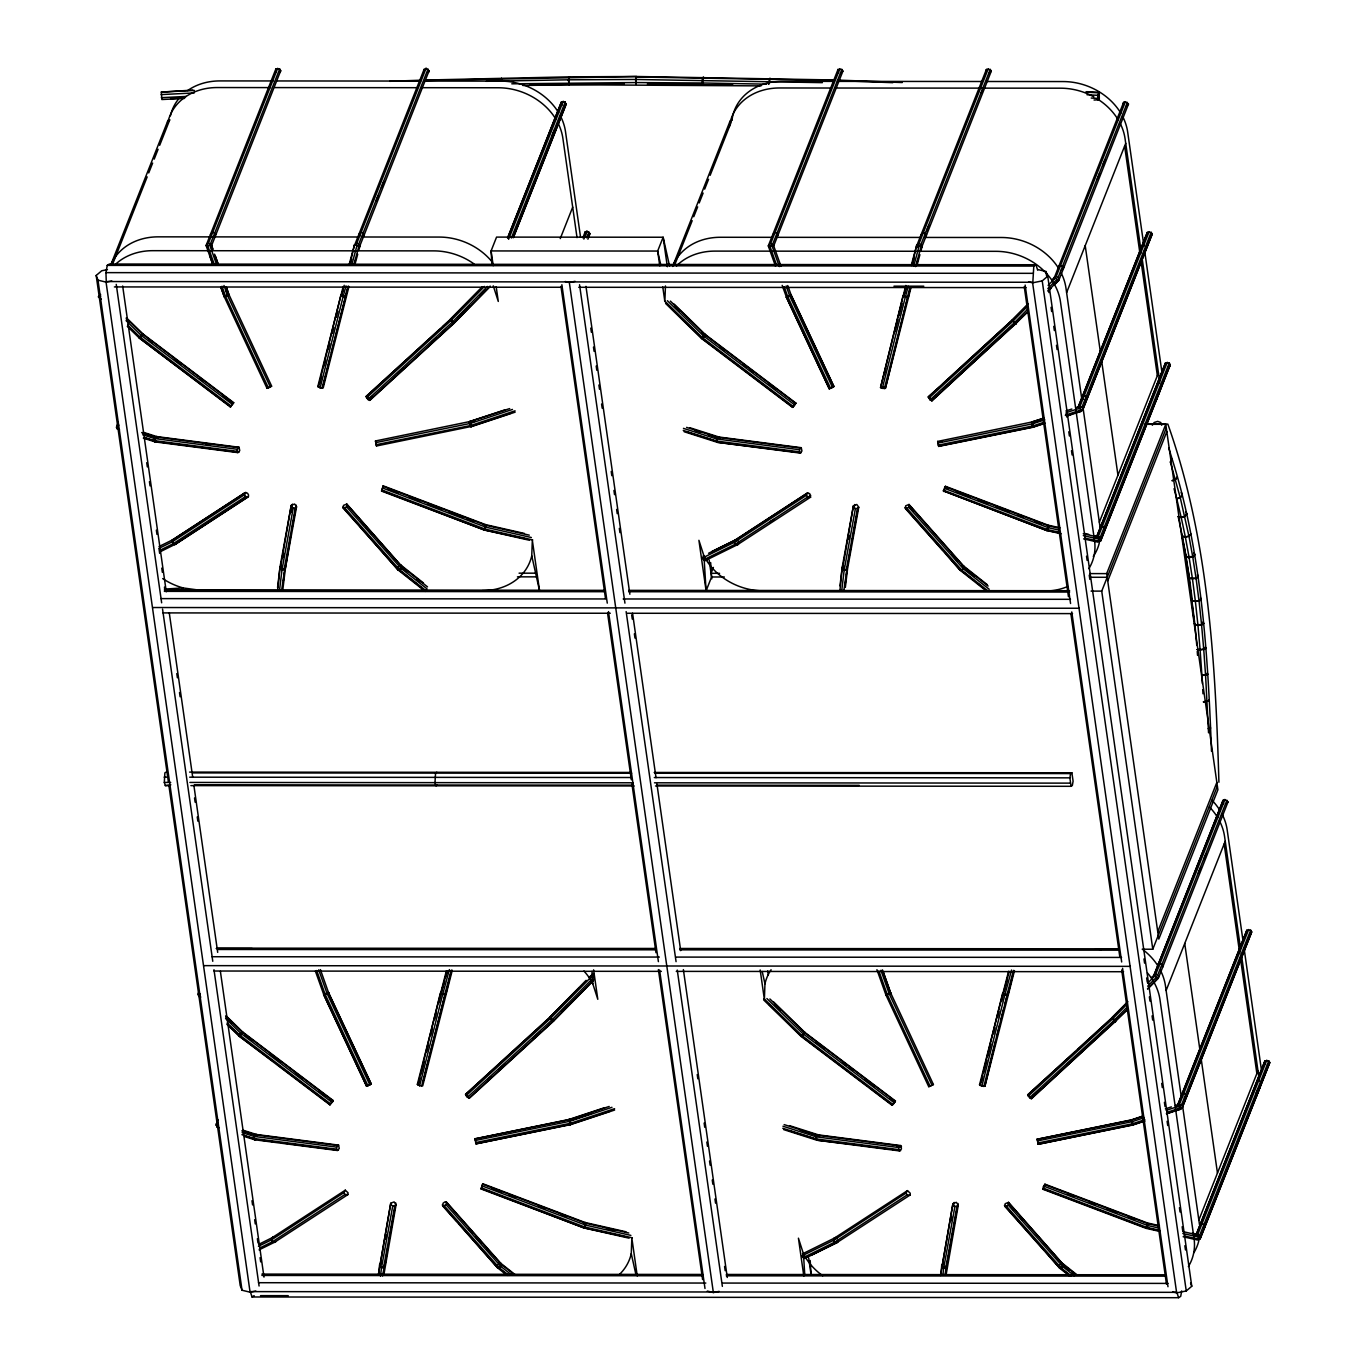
<?xml version="1.0" encoding="UTF-8"?>
<svg xmlns="http://www.w3.org/2000/svg" width="1366" height="1366" viewBox="0 0 1366 1366"><rect width="100%" height="100%" fill="white"/><g stroke="black" fill="none" stroke-linecap="round" stroke-linejoin="round"><path stroke-width="1.5" d="M1098.281 100.247L1097.581 95.313L1099.288 92.359L1099.288 99.786L1094.046 100.025M154.614 440.655L154.665 438.554L156.578 436.557L239.067 447.263L239.75 450.626L237.855 452.624L155.365 441.935L154.614 440.655L237.103 451.343L237.855 452.624M237.103 451.343L237.974 447.553L239.067 447.263M254.127 1138.527L254.998 1134.736L256.091 1134.429L338.58 1145.118L339.263 1148.499L337.368 1150.496L254.879 1139.79L254.127 1138.527L336.617 1149.216L337.368 1150.496M336.617 1149.216L336.668 1147.116L338.58 1145.118M716.808 441.081L716.86 438.981L718.772 437L801.261 447.689L801.944 451.053L800.032 453.051L717.543 442.362L716.808 441.081L799.298 451.787L800.032 453.051M799.298 451.787L800.152 447.98L801.261 447.689M816.322 1138.954L816.373 1136.853L818.285 1134.856L900.775 1145.562L901.458 1148.926L899.545 1150.923L817.056 1140.234L816.322 1138.954L898.811 1149.643L899.545 1150.923M898.811 1149.643L898.862 1147.542L900.775 1145.562M539.536 590.693L531.75 555.791L532.33 540.185L539.536 590.693L165.235 590.402M665.447 285.955L664.866 301.562L662.766 286.826M635.839 1274.188L631.263 1253.647L631.843 1238.04L637.239 1275.929M762.211 971.516L764.96 983.827L764.379 999.434L760.179 969.98M184.598 98.403L161.837 99.53L161.308 92.085L192.811 90.088M159.873 551.932L176.197 543.805L173.209 543.719L172.253 540.099L244.48 493.024L247.451 493.109L248.544 494.936L248.407 496.729L176.197 543.805L174.66 544.641L171.877 542.012L173.789 539.263L159.002 546.537M248.407 496.729L245.436 496.626L244.48 493.024M271.629 1239.747L271.766 1237.955L345.291 1190.179L348.057 1192.808L347.92 1194.601L274.412 1242.377L272.722 1241.574L271.629 1239.747L343.856 1192.672L345.291 1190.179M734.31 542.319L734.447 540.526L806.674 493.45L809.645 493.553L810.601 497.156L737.094 544.949L735.403 544.146L734.31 542.319L806.521 495.243L806.674 493.45M737.76 540.424L734.447 540.526L734.071 542.456L736.855 545.085L738.528 542.456M833.823 1240.174L833.96 1238.399L907.468 1190.623L910.251 1193.235L910.115 1195.028L836.607 1242.804L834.916 1242.018L833.823 1240.174L906.034 1193.099L907.468 1190.623M837.273 1238.296L835.497 1237.562L833.584 1240.311L802.149 1255.781L804.933 1258.41L836.368 1242.94L838.041 1240.328M144.796 437.905L156.458 441.628L154.99 441.85L154.29 438.469L156.953 436.642L157.858 437.957L142.303 432.988M244.309 1135.778L255.971 1139.5L254.503 1139.722L253.803 1136.341L254.998 1134.736L257.371 1135.812L241.816 1130.86M801.142 452.761L717.167 442.277L716.484 438.913L719.148 437.069L720.036 438.384M856.226 1144.862L816.68 1140.149L815.997 1136.768L818.661 1134.941L819.549 1136.256M277.554 587.534L280.03 566.839L291.231 505.352L294.595 504.037L296.576 506.82L285.392 568.307L282.916 589.002M277.81 589.446L280.03 566.839L281.345 565.37M279.484 590.675L281.959 569.981L280.286 568.751M281.601 590.488L285.135 566.395M283.394 580.891L284.384 572.61M378.297 1275.059L390.744 1203.224L394.108 1201.909L396.089 1204.692L383.914 1274.461M378.809 1274.905L379.543 1264.711L380.858 1263.226M380.482 1276.117L381.473 1267.853L379.799 1266.623M382.6 1275.946L384.649 1264.267M383.402 1274.615L384.153 1268.416M839.988 585.894L842.207 567.266L853.409 505.779L856.789 504.481L858.77 507.247L847.569 568.751L845.349 587.363M840.005 589.873L842.207 567.266L843.522 565.797L843.027 569.929M841.678 591.102L844.137 570.407L842.463 569.178M843.795 590.915L847.313 566.839L846.322 575.103M845.349 583.384L845.844 579.252M940.491 1275.485L952.922 1203.651L956.302 1202.336L958.283 1205.119L946.092 1274.888M940.986 1275.332L941.72 1265.138L943.035 1263.652M942.916 1274.478L943.65 1268.28L941.977 1267.05M945.033 1274.307L946.826 1264.694L945.596 1275.041M761.033 85.887L569.144 84.743L568.495 79.809L569.485 76.838L636.624 76.496L834.182 79.979M522.871 85.495L569.195 84.743L568.444 79.809L569.554 76.838L425.868 80.031M833.311 80.44L635.924 76.974L636.215 84.402L635.514 79.467L636.624 76.496L425.321 80.492M1035.923 264.748L1033.806 266.08L1032.833 282.267L106.258 281.55L105.95 272.637L107.231 265.38L109.365 264.031L1035.923 264.748L1037.648 270.109M169.589 785.604L165.32 785.604L164.313 782.428L164.876 772.866L166.14 772.08M1071.081 786.304L1069.868 777.852L1070.637 773.566L1071.883 772.78L1073.095 781.215L1072.327 785.501L1071.081 786.304L655.509 785.979M1181.675 1290.921L1180.719 1296.351L1178.585 1297.7L252.027 1296.983L250.302 1291.621L1176.877 1292.338L1178.585 1297.7M381.558 491.094L383.248 485.869L381.558 491.094L484.145 529.957L485.92 527.174L485.835 524.715L383.248 485.869M481.071 1188.966L482.761 1183.724L481.071 1188.966L583.658 1227.812L585.433 1225.029L585.331 1222.587L482.761 1183.724M943.343 490.872L945.426 486.296L1048.012 525.142L1048.473 527.72L1046.715 530.503L943.343 490.872L1046.339 530.384L1048.098 527.6L1047.637 525.039L1059.931 527.822M943.752 491.521L945.426 486.296M1159.444 1225.695L1147.15 1222.894L1147.611 1225.473L1145.852 1228.256L1043.265 1189.393L1043.18 1186.952L1044.939 1184.168L1147.525 1223.014L1147.986 1225.575L1146.228 1228.358L1145.442 1227.607L1159.785 1230.868M1043.265 1189.393L1044.939 1184.168M291.06 533.85L285.392 568.307L282.011 569.622L280.32 568.495L291.231 505.352M282.796 557.413L283.53 553.315M291.009 512.318L292.495 504.122M282.011 569.622L293.212 508.135L291.521 507.008M284.111 569.537L295.312 508.05L296.576 506.82M291.812 529.752L296.285 505.164M387.961 1246.082L384.905 1266.18L381.524 1267.494L379.833 1266.367L390.744 1203.224M385.297 1238.877L386.032 1234.779M381.524 1267.494L392.725 1205.99L391.035 1204.88M383.624 1267.409L394.825 1205.922L396.089 1204.692M388.712 1241.967L395.799 1203.036M847.279 567.078L846.305 569.981L842.515 568.939L853.409 505.779M848.337 539.399L849.089 535.301M853.938 508.647L854.689 504.549M844.205 570.049L855.406 508.562L853.716 507.435M846.305 569.981L857.506 508.476L858.77 507.247M847.654 565.029L848.406 560.931M849.14 556.833L851.018 546.588M851.752 542.49L852.504 538.392M853.255 534.294L858.104 507.64M946.792 1264.95L945.818 1267.836L942.028 1266.794L952.922 1203.651M950.838 1220.862L951.59 1216.764M953.451 1206.52L954.202 1202.422M943.718 1267.921L954.919 1206.434L953.229 1205.307M945.818 1267.836L957.02 1206.349L958.283 1205.119M947.167 1262.901L953.519 1228.051M954.253 1223.953L957.993 1203.463M259.062 1249.873L275.71 1241.677L272.397 1241.779L271.766 1237.955L273.302 1237.118L258.823 1244.324M738.767 542.319L738.391 544.249L705.419 560.538L703.644 559.804L703.012 555.996M836.607 1242.804L838.28 1240.191M348.962 286.501L323.196 387.944L320.122 387.91L317.834 386.476L343.054 287.048M318.346 387.176L340.868 295.124L341.927 294.834M319.422 384.153L321.471 376.043M324.015 365.883L325.552 359.804M328.113 349.645L329.65 343.549M332.211 333.406L333.748 327.311M336.292 317.168L337.829 311.072M320.122 387.91L343.156 296.559L341.363 295.824M322.137 388.217L345.718 295.876L331.392 352.718M323.213 385.195L326.269 373.02M327.294 368.957L330.367 356.782M452.3 970.253L422.709 1085.816L419.635 1085.782L417.347 1084.331L446.392 970.799M417.859 1085.048L440.381 992.98L441.44 992.706L438.879 1002.849M419.96 1077.962L418.423 1084.058L417.347 1084.331M420.984 1073.898L424.041 1061.723M426.602 1051.581L428.139 1045.485M430.7 1035.343L432.237 1029.247M434.798 1019.087L436.317 1013.009M419.635 1085.782L442.669 994.431L440.876 993.697M421.65 1086.09L445.231 993.748L422.726 1083.067M911.156 286.945L885.39 388.371L882.316 388.337L880.541 387.62L905.795 285.46M884.161 374.438L885.697 368.342M894.901 331.801L897.974 319.627M898.999 315.563L902.072 303.389M882.316 388.337L905.334 296.985L903.558 296.268M884.331 388.661L907.912 296.302M885.39 388.371L907.4 298.334M1014.494 970.697L984.903 1086.243L981.83 1086.209L979.542 1084.775L1008.586 971.243M980.054 1085.475L1002.559 993.423L1003.634 993.133M981.112 1082.453L982.649 1076.374M983.674 1072.31L986.747 1060.118M987.772 1056.072L990.845 1043.88M993.406 1033.738L994.926 1027.642M997.487 1017.499L999.024 1011.403M1001.585 1001.261L1003.122 995.165M981.83 1086.209L1004.847 994.858L1003.071 994.124M983.844 1086.516L1007.425 994.175M995.66 1040.875L984.903 1086.243M996.685 1036.811L999.741 1024.62M1000.766 1020.573L1003.839 1008.381M1004.864 1004.317L1006.913 996.207M349.064 264.867L354.528 244.702L355.467 244.873M345.598 296.32L341.483 295.38L344.215 285.306M349.679 265.141L354.528 244.702M343.447 289.233L341.483 295.38M350.003 265.038L351.643 258.994M343.31 295.927L346.042 285.836M352.069 263.655L356.987 245.521L355.16 244.975M345.274 296.422L348.006 286.348M354.016 264.167L358.951 246.017L359.89 246.187L358.797 250.217M346.144 294.305L348.33 286.245M354.34 264.065L355.433 260.035M354.972 264.321L357.704 254.247M450.575 974.026L445.743 994.465L440.996 993.253L447.006 971.072M444.599 981.044L440.996 993.253M445.692 977.014L447.331 970.97M442.823 993.799L449.397 969.587M444.787 994.294L451.343 970.099M911.259 265.311L916.723 245.146L917.662 245.299M909.978 288.687L908.407 297.02L903.677 295.807L906.409 285.733M911.873 265.567L916.723 245.146M904.548 293.69L906.187 287.645M912.744 263.45L914.383 257.406M905.504 296.354L908.236 286.279M913.7 266.114L919.164 245.948L917.337 245.402M907.468 296.849L910.2 286.775M915.664 266.609L921.128 246.443L922.084 246.614L920.991 250.644M917.081 262.477L918.174 258.447M917.167 264.765L919.899 254.674M1013.862 970.423L1007.92 994.892L1003.19 993.68L1009.201 971.499M1004.061 991.562L1007.34 979.473M1005.017 994.226L1011.574 970.031M1006.981 994.721L1013.538 970.526M397.848 566.685L397.882 569.759L399.504 569.673L401.997 566.719L346.827 504.037L343.515 505.386L343.31 508.22L397.882 569.759M359.514 526.012L398.138 569.998L401.45 568.649L401.16 565.336L399.453 565.336L407.427 571.637M459.027 1223.885L497.651 1267.87L500.963 1266.521L500.929 1263.448L446.34 1201.909L444.735 1201.995L443.028 1203.258L442.823 1206.076L497.395 1267.631L500.724 1266.282L501.51 1264.592L498.966 1263.191L502.159 1265.719M945.494 553.264L960.332 570.425L963.645 569.076L963.611 566.019L909.022 504.464L905.709 505.813L905.487 508.647L960.076 570.185L961.698 570.1L964.191 567.146L961.647 565.763M1059.589 1268.058L1005 1206.52L1005.222 1203.685L1008.535 1202.336L1063.704 1265.018L1062.902 1266.709L1059.589 1268.058L1059.555 1264.984M1046.407 1252.724L1059.845 1268.297L1063.158 1266.948L1062.868 1263.635L1077.228 1274.99M167.437 122.069L169.811 119.679L159.668 145.325M117.391 429.146L116.895 425.765L118.722 425.065L117.169 428.753L119.542 429.829M206.129 245.419L208.486 243.046L211.542 245.436L210.979 247.109L280.713 70.691L279.689 69L275.864 69L206.129 245.419L207.154 247.109M275.864 69L276.342 72.381M280.167 72.381L280.713 70.691M423.682 70.708L426.055 68.317L429.095 70.708L428.548 72.398M198.326 992.997L197.78 994.67L200.819 997.06M216.904 1127.001L216.409 1123.637L218.236 1122.937L216.682 1126.608L219.055 1127.701M507.776 237.718L561.426 101.938L565.251 101.938L565.746 105.319L513.428 237.445M587.67 235.976L590.027 233.603L586.987 231.213L585.16 231.896L585.655 235.276M729.632 122.496L732.005 120.123M768.307 245.863L770.68 243.472L773.719 245.863L842.907 71.117L841.883 69.427L838.041 69.427L768.307 245.863L769.348 247.536M772.695 234.798L775.051 232.408L777.066 233.108L778.108 234.798L775.734 237.189M838.041 69.427L838.536 72.808M842.907 71.117L840.551 73.508M591.205 976.229L593.578 973.838M916.688 245.88L919.062 243.489L922.101 245.88L921.555 247.57L991.289 71.134L990.265 69.444L986.423 69.444L916.688 245.88L917.73 247.553M921.077 234.815L923.433 232.425L926.49 234.815L925.926 236.506M985.876 71.134L986.423 69.444M991.289 71.134L988.916 73.525M1058.257 267.736L1058.821 266.046L1062.646 266.046L1063.67 267.736L1061.314 270.126M1056.925 281.191L1059.299 278.801L1056.242 276.41L1054.432 277.11L1053.886 278.801L1123.62 102.365L1125.43 101.665L1128.487 104.055L1126.113 106.446M1123.074 104.055L1123.62 102.365M1078.662 410.449L1082.487 410.449L1152.221 234.03L1151.179 232.34L1147.355 232.34L1078.167 407.068L1082.009 407.068L1083.033 408.758M1147.355 232.34L1078.355 406.914M1152.221 234.03L1082.487 410.449M1100.091 528.335L1100.637 526.661L1104.462 526.661L1104.957 530.042M1096.744 541.09L1100.569 541.09L1170.303 364.671L1169.279 362.98L1165.437 362.98L1096.266 537.709L1100.091 537.726L1101.116 539.399M1165.437 362.98L1097.171 535.711M1100.569 541.09L1170.303 364.671M1223.133 800.237L1153.399 976.656L1223.133 800.237L1224.943 799.537L1228 801.927L1225.626 804.318M1157.77 965.608L1158.334 963.918L1162.159 963.918L1162.637 967.299M1156.439 979.046L1158.812 976.673L1155.756 974.282L1153.946 974.982M1178.175 1108.321L1182 1108.321L1251.734 931.902L1250.693 930.212L1246.868 930.195L1177.68 1104.94L1181.522 1104.94L1182.546 1106.631M1246.868 930.195L1177.133 1106.631M1251.734 931.902L1182 1108.321M1199.604 1226.207L1201.96 1223.834L1203.975 1224.534L1204.47 1227.897M1198.272 1239.662L1200.082 1238.962L1269.817 1062.543L1268.792 1060.853L1264.95 1060.853L1195.779 1235.581L1197.589 1234.881L1200.629 1237.272M1196.684 1233.583L1264.95 1060.853M1200.082 1238.962L1269.817 1062.543M230.769 406.778L139.247 337.965L139.656 336.77L142.969 333.97L233.723 402.68L230.325 406.948L139.554 338.239L142.508 334.124L142.867 335.421M273.149 1061.382L238.76 1035.838L239.17 1034.625L242.482 1031.825L333.236 1100.552L332.689 1101.628L329.838 1104.821L239.067 1036.094L242.021 1031.996L242.38 1033.294M703.712 337.453L701.424 338.392L705.146 334.397L795.917 403.107L794.158 405.89L792.502 407.375L701.748 338.666L705.471 334.67L705.061 335.865L702.073 332.945M803.225 1035.308L800.937 1036.265L804.659 1032.252L895.43 1100.979L893.671 1103.762L892.015 1105.248L801.261 1036.538L804.215 1032.423L804.574 1033.72M383.129 491.197L484.52 530.059L486.228 525.364L484.401 525.449M482.642 1189.069L584.033 1227.932L585.741 1223.236L583.914 1223.304M1083.614 538.87L1097.957 542.131L1099.664 537.436L1094.781 535.745M1183.127 1236.742L1197.47 1240.004L1198.528 1239.167L1198.392 1234.54L1192.245 1233.139M111.005 264.338L168.001 120.379M112.815 263.638L147.169 176.88M148.723 172.936L152.633 163.066M154.204 159.122L158.097 149.27M116.349 427.456L118.364 422.077M208.486 243.046L277.674 68.3M210.501 243.746L279.689 69M424.245 69.017L354.511 245.436L356.868 243.063L359.924 245.453L359.36 247.126L429.095 70.708M356.868 243.063L426.055 68.317M358.882 243.763L428.07 69.017M375.991 201.28L378.331 195.355M381.456 187.466L383.795 181.558M507.554 238.008L561.426 101.938M508.596 239.289L563.236 101.238M511.379 238.008L565.251 101.938M552.205 135.593L554.562 129.685M513.206 237.735L566.292 103.628M560.248 238.606L572.695 207.171M215.862 1125.311L218.048 1119.796M582.821 237.821L585.16 231.896M583.863 239.101L586.987 231.213M586.646 237.821L589.002 231.913M587.909 239.221L590.027 233.603M672.635 266.455L730.195 120.806M675.009 264.082L692.186 220.694M693.74 216.75L697.65 206.881M699.204 202.936L703.114 193.084M704.668 189.14L708.578 179.27M710.132 175.326L731.22 122.086M770.68 243.472L839.868 68.727M772.695 244.173L841.883 69.427M713.394 567.419L711.054 573.31L719.575 573.327M706.102 590.812L703.934 555.911L698.914 540.304L706.102 590.812L711.584 576.981L710.679 562.621M919.062 243.489L988.25 68.744M921.077 244.19L990.265 69.444M926.455 231.281L928.812 225.373M981.112 93.247L983.452 87.322M1056.242 276.41L1125.43 101.665M1058.257 277.11L1127.445 102.365M1097.222 179.407L1099.562 173.499M1102.686 165.61L1105.026 159.685M1058.752 280.491L1128.487 104.055M1066.607 292.631L1125.721 143.328M1079.994 406.368L1149.165 231.639M1082.009 407.068L1151.179 232.34M1099.34 522.205L1158.453 372.901M1098.076 537.009L1167.264 362.28M1100.091 537.726L1169.279 362.98M1165.779 424.314L1217.891 789.787L1158.795 939.074L1106.682 573.618L1165.779 424.314L1144.52 424.297M1142.181 949.216L1152.784 949.233L1101.73 591.119L1166.308 427.985M1107.724 580.96L1166.837 431.656M1157.736 931.732L1216.85 782.428M1152.784 949.233L1217.379 786.099M1155.756 974.282L1224.943 799.537M1157.77 974.982L1226.958 800.237M1198.306 873.335L1200.646 867.427M1203.77 859.538L1206.11 853.613M1158.266 978.346L1228 801.927M1166.12 990.504L1225.234 841.2M1248.678 929.512L1179.507 1104.24L1180.822 1109.141L1166.871 1113.768M1181.522 1104.94L1250.693 930.212M1198.853 1220.06L1257.966 1070.756M1197.589 1234.881L1266.777 1060.153M1199.604 1235.581L1268.792 1060.853M1255.747 1094.507L1258.086 1088.582M343.31 508.22L346.623 506.871L346.827 504.037M398.104 566.924L397.301 568.615L421.24 587.534M442.823 1206.076L446.136 1204.744L446.34 1201.909M497.395 1267.631L497.617 1264.796M905.487 508.647L908.817 507.298L909.022 504.464M1005 1206.52L1008.33 1205.171L1008.535 1202.336M230.325 406.948L233.723 402.68M704.617 335.473L705.146 334.397M329.838 1104.821L333.236 1100.552M792.502 407.375L795.917 403.107M804.13 1033.345L804.659 1032.252M892.015 1105.248L895.43 1100.979M1152.306 425.219L1154.168 422.487L1157.685 421.377L1160.793 422.504L1161.681 425.219M1174.043 488.686L1176.741 498.795L1180.275 497.753L1170.355 462.032L1172.25 459.403L1168.75 447.946M1170.355 462.032L1172.25 459.403C1201.738 553.759 1207.817 653.153 1211.505 751.317M1180.275 497.753L1182.188 495.192L1181.351 492.648M1185.944 511.721L1186.747 514.145L1184.8 516.57L1181.248 517.577L1176.689 498.624L1180.241 497.617L1182.188 495.192L1181.385 492.767M100.708 295.893L99.718 298.778M200.221 993.765L199.231 996.651M1185.978 511.874L1186.747 514.145L1184.766 516.416L1181.197 517.355L1178.141 516.416L1182.341 536.24L1185.398 537.18L1188.966 536.24L1190.947 533.969L1188.932 536.053L1185.347 536.923L1182.307 536.053L1186.115 556.867L1189.154 557.721L1192.74 556.867L1194.755 554.784L1194.021 552.684M141.193 336.753L139.554 338.239M703.388 337.18L701.748 338.666M240.706 1034.608L239.067 1036.094M801.261 1036.538L802.901 1035.052M482.198 286.911L450.063 319.627L366.02 396.567L367.881 399.453L369.947 400.272L453.99 323.332L489.062 287.663M452.112 320.447L450.063 319.627L453.99 323.332L450.063 319.627L482.557 287.014M450.865 320.617L484.469 286.416M452.351 322.103L487.423 286.433M457.576 317.885L469.255 306.001M479.483 295.585L485.34 289.643M453.649 323.23L490.172 286.075M1028.325 303.696L1012.24 320.054L928.197 396.994L930.075 399.879L932.141 400.699L1027.864 311.875M1051.7 279.91L1054.979 277.042M1027.198 305.284L1012.24 320.054L1016.184 323.776L1015.672 322.496L1009.44 328.199M1019.753 318.329L1015.382 322.786L1016.184 323.776L1013.043 321.044L1027.659 306.172M1048.115 285.357L1055.423 277.93L1054.62 276.939M1014.528 322.547L1027.693 309.16M1048.149 288.346L1056.908 279.432L1058.565 280.662L1055.628 283.633M1015.826 323.674L1027.522 311.772M1047.978 290.958L1058.206 280.559M1048.337 291.06L1051.257 288.089M586.099 980.327L549.576 1017.482L465.533 1094.422L467.394 1097.308L469.46 1098.144L553.503 1021.205L592.964 981.061M589.019 977.356L592.298 974.47M552.991 1019.941L552.854 1021.392L549.576 1017.482L579.133 987.857M552.701 1020.214L553.503 1021.205L550.378 1018.473L592.759 975.358L591.939 974.385M551.864 1019.975L594.244 976.861L592.759 975.358M561.46 1011.301L567.317 1005.359M553.162 1021.102L594.073 979.473M1127.838 1001.568L1111.753 1017.926L1027.71 1094.866L1029.588 1097.752L1031.654 1098.571L1127.377 1009.747M1151.214 977.783L1154.475 974.914M1126.711 1003.156L1111.753 1017.926L1115.049 1021.819L1115.185 1020.368M1117.815 1017.67L1114.895 1020.641L1115.698 1021.631L1112.556 1018.916L1127.172 1004.044M1147.628 983.23L1154.936 975.802L1154.133 974.812M1114.041 1020.402L1127.206 1007.032M1147.662 986.218L1156.421 977.288L1158.078 978.517L1147.85 988.933M1115.339 1021.529L1127.035 1009.645M1147.491 988.83L1157.719 978.415M484.93 525.603L485.835 524.715M584.443 1223.475L585.331 1222.587M281.294 565.609L280.32 568.495M843.488 566.036L842.515 568.939M380.807 1263.482L379.833 1266.367M943.001 1263.909L942.028 1266.794M366.02 396.567L439.801 329.411M442.908 326.559L450.695 319.439M366.532 397.83L450.558 320.89M367.881 399.453L451.924 322.513M372.542 396.157L369.435 399.009L369.947 400.272M397.455 373.362L403.67 367.659M431.69 342.012L436.352 337.744M442.584 332.04L445.692 329.189M369.315 400.46L453.341 323.52M928.197 396.994L939.74 386.834M942.847 383.983L1012.24 320.054L1013.043 321.044M928.709 398.257L1012.752 321.334M930.075 399.879L1014.118 322.939M936.291 395.167L931.629 399.435L932.141 400.699M942.523 389.464L947.184 385.195M964.311 369.52L967.418 366.669M976.758 358.114L982.991 352.411M931.492 400.887L1015.536 323.947M465.533 1094.422L550.208 1017.311L551.625 1018.319M466.045 1095.703L550.071 1018.763M467.394 1097.308L551.437 1020.385M487.628 1079.772L490.735 1076.92M498.522 1069.8L504.737 1064.097M532.757 1038.45L540.543 1031.33M468.811 1098.332L552.854 1021.392M1027.71 1094.866L1075.042 1051.94M1078.167 1049.088L1112.402 1017.738L1113.819 1018.746M1028.222 1096.13L1112.265 1019.19M1029.588 1097.752L1113.632 1020.812M1032.696 1095.873L1040.482 1088.753M1066.931 1064.541L1071.61 1060.255M1099.613 1034.608L1104.291 1030.34M1110.507 1024.637L1113.632 1021.785M1031.006 1098.759L1115.049 1021.819M1181.573 533.969L1186.081 556.645L1192.706 556.645L1194.755 554.784L1194.072 552.906M1186.115 556.867L1185.381 554.767L1189.479 578.501L1196.104 578.501L1198.153 576.623L1197.47 574.762M168.342 781.557L96.183 275.471L101.699 270.775L107.453 269.614M1028.581 281.84L1032.611 282.813L1042.224 280.884L1047.739 276.188L1045.929 271.493L1037.87 269.546M1172.626 1291.912L1176.655 1292.885L1186.251 1290.955L1191.767 1286.26L1047.739 276.188M1193.696 617.5L1188.796 576.623L1189.445 578.262L1196.07 578.279L1198.153 576.623L1197.504 574.984M1203.07 622.093L1203.702 623.494L1201.602 624.911L1194.977 624.894L1191.767 599.537L1192.433 601.177L1199.058 601.194L1201.141 599.537L1200.475 597.898M141.518 337.009L140.015 338.068L129.565 327.874M241.031 1034.882L239.528 1035.94L229.078 1025.746M1192.398 600.955L1199.024 600.955L1201.141 599.537L1200.509 598.137M245.778 492.323L172.253 540.099M172.116 541.875L244.343 494.799M173.209 543.719L245.436 496.626M174.899 544.505L247.126 497.429M708.561 553.264L735.745 539.826L807.955 492.75M735.403 544.146L807.63 497.07L810.601 497.156M770.236 521.778L773.754 519.49M807.221 497.668L810.738 495.38M272.722 1241.574L344.949 1194.499L347.92 1194.601M834.916 1242.018L907.144 1194.926L910.115 1195.028M165.32 785.604L170.835 784.818M436.813 772.285L435.566 773.071L434.986 782.65L436.01 785.809L437.257 785.023M252.027 1296.983L254.144 1295.651M225.612 295.91C220.763 298.915 232.476 293.57 227.541 295.005M268.368 387.312C263.518 390.317 275.249 384.973 270.297 386.407M787.789 296.337L786.457 297.395L829.213 388.798L832.543 387.466L833.875 386.39L791.119 294.988L789.736 295.449M786.457 297.395L791.119 294.988M829.213 388.798L833.875 386.39M328.438 992.433L323.776 994.841L366.549 1086.243L369.862 1084.894L371.193 1083.836L328.438 992.433L323.776 994.841M366.549 1086.243L371.193 1083.836M887.302 994.209L885.971 995.268L890.803 993.287L883.29 971.977M890.803 993.287L885.8 994.841L890.632 992.86L933.405 1084.519L930.109 1086.226L928.726 1086.67L885.953 995.011L876.921 969.672M1194.977 624.894L1194.345 623.494L1194.943 624.672L1201.568 624.689L1203.702 623.494L1203.105 622.315M1197.128 649.618L1200.133 650.114L1205.888 648.44L1205.273 647.245L1205.888 648.44L1203.736 649.413L1197.111 649.413M705.419 560.538L706.956 559.701M804.933 1258.41L806.469 1257.574M737.094 544.949L738.391 544.249M271.766 1237.955L273.063 1237.255M274.412 1242.377L275.71 1241.677M833.96 1238.399L836.948 1238.484M158.934 548.381L171.877 542.012M159.942 550.276L172.884 543.907M711.942 551.523L735.984 539.69M702.636 557.909L734.071 542.456M703.644 559.804L735.079 544.334M258.447 1246.253L271.39 1239.884M259.455 1248.148L272.397 1241.779M802.525 1253.851L835.497 1237.562M803.157 1257.676L834.575 1242.206L836.368 1242.94M812.019 1254.842L837.904 1242.104M212.703 248.51L211.167 244.48L206.334 246.204L212.481 263.638M224.092 296.542L229.095 294.988L224.246 296.712L220.677 286.86M775.512 266.165L768.529 246.631L773.515 245.077M789.975 296.046L791.29 295.415L786.287 296.968L829.196 388.559M369.862 1084.894L327.106 993.492L328.608 992.843L324.92 993.782L323.605 994.414L366.532 1085.987M1200.099 649.823L1201.926 675.641L1207.715 674.258L1207.117 673.267M213.557 236.762L215.913 234.371L212.874 231.981L210.501 234.371L211.542 236.045M100.623 294.424L98.267 296.815L101.306 299.205M361.922 236.779L364.295 234.389L361.256 231.998L358.882 234.389L359.907 236.079M1167.947 367.061L1169.757 366.361M1085.048 400.084L1087.421 397.711L1084.365 395.32L1082.555 396.02L1083.033 399.384M707.144 559.531L703.319 559.531M1267.46 1064.917L1269.27 1064.216M1184.561 1097.957L1186.934 1095.566L1183.878 1093.176L1182.068 1093.876L1182.546 1097.257M806.657 1257.403L802.815 1257.403M1202.387 683.581L1201.926 675.402L1207.715 674.258L1207.134 673.438M475.351 421.035L469.375 423.033L469.289 421.684L505.181 409.783M469.289 421.684L509.672 408.588M469.784 421.804L470.126 423.443L375.804 442.601L375.479 440.962L469.75 421.565L470.57 423.323L512.455 409.441M515.136 412.156L471.27 426.687L471.185 425.355L515.067 410.807M510.645 413.352L470.775 426.568L376.504 445.982L375.479 440.962M1043.453 418.15L1031.484 422.111L1043.948 418.269M1065.89 410.995L1071.866 409.015M1075.845 407.7L1079.84 406.385L1081.309 411.268L1067.358 415.896M1033.55 422.794L1043.522 419.499M1031.979 422.231L1032.303 423.87L937.998 443.045L937.674 441.406L1031.945 421.992L1032.764 423.75L1044.734 419.789M1066.675 412.515L1080.626 407.905M1043.436 423.819L1033.464 427.131L1033.379 425.782L1043.351 422.47M1065.292 415.213L1081.24 409.92M1044.922 423.033L1032.952 426.995L940.696 445.743M1066.863 415.776L1072.839 413.796M1076.835 412.464L1081.309 411.268M590.812 1113.632L568.888 1120.888L568.802 1119.539L604.694 1107.655M609.185 1106.46L569.298 1119.676L474.992 1138.834L475.317 1140.473L569.639 1121.315L569.263 1119.42L474.992 1138.834M568.802 1119.539L570.083 1121.196L611.968 1107.314M614.649 1110.029L570.783 1124.56L570.698 1123.211L614.58 1108.68M610.158 1111.224L570.288 1124.44L476.017 1143.854L570.322 1124.679L569.946 1122.801M1131.065 1121.332L1130.997 1119.983L1142.966 1116.022M1143.462 1116.142L1131.492 1120.103L1037.187 1139.261L1037.511 1140.9L1131.816 1121.742L1131.458 1119.864L1037.187 1139.261M1165.386 1108.868L1171.379 1106.887M1175.358 1105.572L1178.858 1104.121M1130.997 1119.983L1132.277 1121.623L1144.247 1117.661M1166.188 1110.387L1180.139 1105.76M1144.93 1121.025L1132.977 1124.986L1132.892 1123.655L1144.862 1119.676M1166.786 1112.419L1180.753 1107.792M1144.435 1120.905L1132.465 1124.867L1038.211 1144.281L1132.977 1124.986M1166.376 1113.632L1172.352 1111.651M1176.348 1110.336L1180.822 1109.141M550.208 1017.311L550.378 1018.473M1112.402 1017.738L1112.556 1018.916M155.365 441.935L156.458 441.628M717.543 442.362L718.653 442.055M254.879 1139.79L255.971 1139.5M817.056 1140.234L818.166 1139.927M317.834 386.476L318.91 386.185M904.121 295.261L903.063 295.551L880.541 387.62M979.542 1084.775L980.6 1084.484M768.682 246.802L770.202 246.426M787.977 296.764L786.44 297.139L782.189 285.357M325.296 994.192L323.759 994.585L315.409 971.175M376.231 444.684L470.536 425.526L470.809 426.807L470.433 424.928M1032.628 425.355L1033.003 427.251L938.698 446.409L937.896 442.447L941.994 441.611M938.425 445.111L1032.73 425.953L1033.003 427.251M476.017 1143.854L475.744 1142.557L570.049 1123.381L570.322 1124.679M1038.211 1144.281L1037.938 1142.983L1132.243 1123.825L1132.516 1125.106M96.183 275.471L97.976 280.167L106.053 282.113L111.807 280.952M565.302 281.498L569.332 282.472L575.086 281.311M168.94 785.774L240.211 1285.543L242.021 1290.238L250.08 1292.185L255.835 1291.024M707.315 1291.075L713.359 1292.543L719.131 1291.382M1203.446 701.97L1209.252 700.826L1208.671 700.007L1209.252 700.826L1203.446 701.783M281.959 569.981L284.077 569.793M844.137 570.407L846.254 570.22M381.473 1267.853L383.59 1267.665M943.65 1268.28L945.767 1268.092M164.552 589.087L183.129 587.943L201.178 590.419M399.794 565.661L401.416 565.575M961.988 566.105L963.611 566.019M499.307 1263.533L500.929 1263.448M1061.502 1263.96L1063.124 1263.874M161.308 92.085L194.416 90.446M161.137 94.596L194.245 92.939M161.359 97.669L186.186 96.44M170.579 98.659L182.993 98.045M293.212 508.135L295.312 508.05M855.406 508.562L857.506 508.476M392.725 1205.99L394.825 1205.922M954.919 1206.434L957.02 1206.349M389.788 81.311L419.499 80.252M404.097 81.243L421.087 80.645M486.364 81.294L568.495 79.809M511.789 83.821L635.634 82.558L702.329 83.002L702.927 84.846L732.774 84.914M529.837 84.931L624.347 84.009M568.444 79.809L635.514 79.467M273.183 80.953L219.943 80.918A58.96 49.039 21.6 0 0 187.671 90.532M277.435 80.953L420.113 81.072M424.382 81.072L501.032 81.123A58.96 49.039 21.6 0 1 558.643 112.78M833.243 81.379L782.137 81.345A58.96 49.039 21.6 0 0 731.988 119.986M837.495 81.379L982.308 81.499M986.559 81.499L1063.226 81.567A58.96 49.039 21.6 0 1 1120.837 113.207M270.553 87.595L217.314 87.544A58.96 49.039 21.6 0 0 167.83 122.411M274.822 87.595L417.484 87.697M421.752 87.697L498.419 87.766A58.96 49.039 21.6 0 1 556.013 119.405M830.613 88.022L779.508 87.97A58.96 49.039 21.6 0 0 729.359 126.628M834.882 88.022L1060.597 88.192A58.96 49.039 21.6 0 1 1093.876 96.866M358.387 237.001L158.2 236.847A58.96 49.039 21.6 0 0 111.124 264.389M362.639 237.001L439.306 237.069A58.96 49.039 21.6 0 1 492.477 262.34M771.5 237.325L720.394 237.274A58.96 49.039 21.6 0 0 673.301 264.816M775.768 237.325L920.564 237.428M924.833 237.445L1001.483 237.496A58.96 49.039 21.6 0 1 1058.087 267.514M107.231 265.38L1033.806 266.08M105.95 272.637L1032.525 273.337M893.979 286.177L923.792 286.194M114.385 286.928L561.682 287.27M578.723 287.287L1026.037 287.628M1146.501 424.109L1167.845 424.126C1208.603 538.904 1215.381 661.554 1218.916 782.24M519.08 573.174L536.018 573.174M1089.658 573.6L1106.682 573.618M517.441 576.845L536.531 576.862M711.584 576.981L724.339 576.998M1090.188 577.272L1107.194 577.289M164.364 590.01L605.275 590.351M628.719 590.368L1069.629 590.71M1091.092 591.102L1101.73 591.119M164.364 591.358L605.292 591.7M628.719 591.717L1069.646 592.059M160.949 598.615L606.128 598.957M623.169 598.974L1070.483 599.315M152.753 607.529L1079.328 608.246M162.998 612.907L610.295 613.249M627.335 613.266L1072.532 613.607M189.584 772.097L630.75 772.439M654.194 772.456L1071.883 772.78M192.589 772.9L631.621 773.224M655.065 773.241L1070.637 773.566M164.125 777.169L168.377 777.169M189.703 777.186L630.87 777.51M654.314 777.544L1069.868 777.852M164.313 782.428L170.699 782.445M189.891 782.445L633.175 782.786M654.502 782.803L1070.056 783.128M194.296 784.835L633.329 785.16M656.773 785.177L859.214 785.348M190.898 785.621L634.2 785.962M217.553 948.141L656.346 948.465M679.773 948.482L1118.566 948.824M216.187 948.516L252.249 948.533M1118.856 949.199L1095.532 949.182A58.96 49.039 21.6 0 1 1101.525 949.472M217.57 949.472L656.346 949.814M679.79 949.831L1118.566 950.173M212.02 956.729L659.334 957.071M676.375 957.088L1121.554 957.429M203.807 965.642L1130.382 966.36M214.052 971.021L661.366 971.363M676.272 971.38L1123.586 971.721M261.913 1274.102L702.824 1274.444M726.268 1274.461L1165.044 1274.802M261.913 1275.451L702.841 1275.793M726.268 1275.81L1165.061 1276.151M258.498 1282.708L705.812 1283.05M722.853 1283.067L1168.032 1283.408M260.53 1295.651L288.226 1295.668M635.463 79.467L822.383 82.643M647.364 84.009L703.695 84.385L702.875 84.846L702.175 79.911L703.473 76.94L702.329 83.002M702.244 83.002L766.633 84.163M838.434 80.116L902.26 82.541M837.495 80.577L892.818 82.677M1086.602 91.676L1099.288 92.359M1085.594 92.137L1098.298 92.803M1087.012 94.749L1097.581 95.313M1091.229 98.045L1097.581 98.386M800.152 447.98L717.679 437.291L686.586 427.37M716.86 438.981L799.349 449.687M237.974 447.553L155.485 436.864L141.876 432.51M205.959 444.138L210.193 444.684M154.665 438.554L237.155 449.26M158.576 441.901L164.91 442.721M169.145 443.267L196.636 446.836M200.87 447.382L238.948 452.317M899.665 1145.852L817.175 1135.163L784.152 1124.611M897.274 1146.279L901.509 1146.825M816.373 1136.853L898.862 1147.542M860.46 1145.408L887.951 1148.977M892.186 1149.523L900.655 1150.616M337.487 1145.425L254.998 1134.736L243.336 1130.997M254.178 1136.427L336.668 1147.116M260.206 1140.047L266.541 1140.866M270.775 1141.413L277.127 1142.232M281.345 1142.796L287.697 1143.615M291.931 1144.162L338.461 1150.189M905.334 296.985L907.348 297.31M343.156 296.559L345.154 296.866M1004.847 994.858L1006.862 995.165M442.669 994.431L444.667 994.738M904.002 295.722L903.677 295.807M1003.515 993.577L1003.19 993.68M1084.536 533.406L1088.634 534.345M1058.667 528.13L1048.422 525.79L945.835 486.945M1083.272 533.713L1099.664 537.436M1048.473 527.72L1058.735 530.042M1083.323 535.626L1099.715 539.348M1047.773 529.667L1060.067 532.45M1084.672 538.033L1099.015 541.295M1060.272 532.996L1046.339 530.384M1046.715 530.503L1061.058 533.764M485.442 524.595L524.39 533.44M529.274 535.148L486.228 525.364L383.658 486.518M486.296 527.276L531.374 537.521M485.579 529.223L532.723 539.929M524.732 538.614L484.145 529.957M484.52 530.059L529.615 540.304M1158.18 1225.985L1147.935 1223.663L1045.349 1184.817M1182.785 1231.586L1199.177 1235.308M1147.986 1225.575L1158.248 1227.914M1182.836 1233.498L1199.228 1237.22M1147.286 1227.522L1159.58 1230.322M1184.185 1235.906L1198.528 1239.167M1146.228 1228.358L1158.522 1231.159M584.955 1222.468L625.952 1231.773M628.787 1233.003L585.741 1223.236L483.171 1184.373M606.453 1228.427L614.649 1230.288M585.809 1225.148L630.887 1235.393M585.092 1227.095L632.236 1237.801M624.245 1236.486L583.658 1227.812M584.033 1227.932L629.128 1238.177M1033.464 427.131L1032.167 425.475M471.27 426.687L469.972 425.048M570.783 1124.56L569.485 1122.92M919.164 245.948L921.128 246.443M356.987 245.521L358.951 246.017M690.001 427.763L719.148 437.069M694.782 430.307L700.621 432.168M708.391 434.661L718.106 437.769M683.461 428.361L716.484 438.913M683.256 430.427L716.279 440.979M687.559 432.134L716.706 441.44M684.144 431.724L717.167 442.277M143.362 432.305L156.953 436.642M142.645 434.747L154.29 438.469M144.369 437.444L154.085 440.535M143.328 438.127L154.99 441.85M789.514 1125.635L818.661 1134.941M800.135 1130.041L817.619 1135.624M782.974 1126.216L815.997 1136.768M782.769 1128.282L815.792 1138.834M789.019 1130.621L816.219 1139.312M783.657 1129.597L816.68 1140.149M242.875 1130.16L256.466 1134.514M242.141 1132.619L253.803 1136.341M241.936 1134.685L253.598 1138.407M244.787 1136.614L254.503 1139.722M1178.175 516.57L1181.248 517.577M944.538 487.184L948.482 488.669M956.371 491.658L970.184 496.9M978.073 499.888L987.925 503.61M995.831 506.615L1009.628 511.84M1017.533 514.828L1023.441 517.065M1035.274 521.556L1041.199 523.793M945.511 488.738L1048.098 527.6M944.657 490.65L1047.244 529.496M388.268 488.994L398.121 492.733M409.954 497.207L419.823 500.946M427.712 503.934L441.525 509.159M449.414 512.148L463.228 517.39M467.172 518.875L473.097 521.112M383.334 488.311L485.92 527.174M382.463 490.206L485.05 529.069M1067.717 1194.021L1073.642 1196.257M1089.419 1202.234L1095.344 1204.47M1107.177 1208.961L1117.029 1212.701M1128.879 1217.174L1134.787 1219.411M1045.024 1186.61L1147.611 1225.473M1044.17 1188.505L1146.757 1227.368M1042.856 1188.744L1143.479 1226.856M491.726 1188.352L501.578 1192.091M509.467 1195.079L515.392 1197.316M539.058 1206.28L544.983 1208.534M560.76 1214.511L566.685 1216.747M482.847 1186.183L585.433 1225.029M481.976 1188.078L584.563 1226.941M883.102 386.937L884.878 387.654M735.745 539.826L737.435 540.629M928.846 396.806L930.263 397.813M366.651 396.379L368.069 397.386M1028.359 1094.678L1031.654 1098.571M466.165 1094.251L467.582 1095.259M795.456 403.277L704.702 334.568L670.382 301.101M719.745 346.93L724.783 350.755M743.275 364.739L746.639 367.283M750.002 369.827L753.349 372.389M768.477 383.829L775.205 388.917M703.507 335.882L794.278 404.592M702.295 337.573L793.048 406.3M703.883 339.775L792.963 407.222M233.262 402.85L142.508 334.124L126.099 318.124M149.15 340.134L152.514 342.678M174.353 359.224L181.08 364.312M199.573 378.314L202.936 380.858M223.102 396.123L231.503 402.492M141.313 335.455L232.083 404.165M140.1 337.146L230.854 405.856M894.969 1101.15L804.215 1032.423L769.895 998.956M815.895 1042.258L824.296 1048.61M842.788 1062.611L846.152 1065.156M849.515 1067.7L852.862 1070.244M864.627 1079.157L874.718 1086.79M889.847 1098.247L894.884 1102.055M803.02 1033.755L893.791 1102.464M801.808 1035.445L892.561 1104.155M803.396 1037.631L867.273 1085.987M870.62 1088.531L892.476 1105.077M332.775 1100.706L242.021 1031.996L225.612 1015.997M245.299 1035.462L252.027 1040.551M270.502 1054.552L280.593 1062.185M295.722 1073.642L302.449 1078.73M319.251 1091.451L325.979 1096.539M329.343 1099.084L332.689 1101.628M240.826 1033.311L331.596 1102.038M239.613 1035.018L330.367 1103.728M276.495 1063.926L330.282 1104.65M963.354 565.78L987.277 584.682M988.113 586.048L964.191 567.146L909.602 505.608M964.823 568.273L974.402 575.837M963.645 569.076L989.172 589.241M962.04 570.442L987.567 590.607M973.856 580.396L959.495 569.059L960.076 570.185M977.049 582.923L983.418 587.961M960.332 570.425L985.842 590.59M401.16 565.336L423.494 582.992M427.524 586.885L401.997 566.719L347.408 505.181M416.989 579.201L420.182 581.711M401.45 568.649L426.977 588.814M399.862 570.015L425.372 590.18M398.138 569.998L425.253 591.427M1076.459 1275.093L1063.704 1265.018L1009.115 1203.48M1062.748 1264.882L1069.134 1269.936M1072.31 1272.446L1075.503 1274.973M1063.158 1266.948L1074.325 1275.776M1061.553 1268.314L1071.132 1275.861M1059.009 1266.914L1068.588 1274.478M1059.845 1268.297L1069.407 1275.861M500.673 1263.208L515.033 1274.546M514.265 1274.666L501.51 1264.592L446.921 1203.036M500.963 1266.521L512.13 1275.349M499.375 1267.87L508.937 1275.434M496.814 1266.487L500.007 1269.014M503.2 1271.524L506.393 1274.051M497.651 1267.87L507.213 1275.434M450.404 319.729L451.702 320.856M549.917 1017.585L551.215 1018.729M674.138 304.106L705.471 334.67M675.214 306.752L679.687 311.124M667.376 300.691L703.2 335.609M664.542 300.827L701.834 337.197M669.374 306.479L700.707 337.043M665.618 303.474L701.424 338.392M126.867 318.227L143.276 334.226M126.457 319.422L129.446 322.342M126.082 320.634L141.005 335.182M127.721 325.125L139.656 336.77M127.294 326.32L139.247 337.965M773.651 1001.978L804.984 1032.525M774.727 1004.625L780.703 1010.447M766.889 998.546L802.713 1033.481M764.055 998.683L801.347 1035.069M768.887 1004.352L801.722 1036.367M763.628 999.878L800.937 1036.265M226.38 1016.099L242.789 1032.098M225.971 1017.294L231.93 1023.117M225.595 1018.49L240.518 1033.037M227.234 1022.997L239.17 1034.625M226.807 1024.193L238.76 1035.838M1055.423 277.93L1056.908 279.432M1154.936 975.802L1156.421 977.288M910.2 507.708L913 510.867M952.187 555.057L957.788 561.358M908.817 507.298L963.389 568.837M907.109 508.562L961.698 570.1M904.907 507.503L942.694 550.122M1008.313 1203.992L1013.913 1210.31M1019.514 1216.628L1022.314 1219.787M1055.901 1257.659L1058.701 1260.801M1008.33 1205.171L1062.902 1266.709M1006.622 1206.434L1061.211 1267.972M1004.42 1205.375L1043.607 1249.566M360.607 521.488L363.407 524.629M366.208 527.788L371.808 534.106M377.409 540.424L380.209 543.566M346.623 506.871L401.211 568.41M344.915 508.135L399.504 569.673M342.729 507.076L356.714 522.854M468.521 1228.819L472.721 1233.549M475.522 1236.708L481.122 1243.026M486.723 1249.327L490.923 1254.073M446.136 1204.744L500.724 1266.282M444.428 1205.99L499.017 1267.546M442.243 1204.949L456.227 1220.726M1057.745 279.671L1058.565 280.662M1222.587 801.927L1223.612 803.618M1264.404 1062.526L1265.445 1064.216M560.88 103.628L561.904 105.319M806.521 495.243L807.63 497.07M906.034 1193.099L907.144 1194.926M343.856 1192.672L344.949 1194.499M718.772 437L719.506 438.264M818.285 1134.856L819.019 1136.136M156.578 436.557L157.312 437.837M256.091 1134.429L256.825 1135.709M833.584 1240.311L834.575 1242.206M791.136 295.244L833.892 386.646M789.77 296.063L832.543 387.466M787.841 296.951L830.596 388.354M889.283 993.919L932.056 1085.321M887.354 994.824L930.109 1086.226M228.925 294.561L271.697 386.219M227.593 295.619L270.348 387.022M225.646 296.524L268.419 387.927M267.036 388.371L224.246 296.712L220.831 287.031M328.455 992.672L371.211 1084.075M325.159 994.38L367.932 1085.782M1190.571 1283.135L1191.767 1286.26M773.361 244.907L781.028 266.37M787.721 285.562L791.29 295.415M771.841 245.299L779.354 266.592M786.184 285.955L789.599 295.637M769.826 246.017L776.656 265.363M784.186 286.672L787.601 296.354M882.436 969.877L890.649 993.116M880.916 970.27L889.112 993.492M878.901 970.987L887.115 994.209M215.435 256.262L218.167 264.014M226.363 287.236L229.095 294.988M211.167 244.48L213.233 250.285M214.599 254.161L218.014 263.843M226.21 287.065L228.942 294.817M225.731 289.797L227.781 295.619M209.647 244.856L216.477 264.219M223.99 285.511L227.422 295.193M207.632 245.573L214.479 264.936M221.992 286.228L225.407 295.91M209.903 256.057L212.635 263.809M320.412 969.621L328.608 992.843M318.722 969.826L326.918 993.065M316.724 970.543L324.92 993.782M493.263 285.836L498.283 301.442L496.182 286.706M804.728 1274.307L803.447 1253.783L798.427 1238.177L803.823 1276.049M592.007 971.38L592.776 983.691L597.796 999.297L593.595 969.843M1032.764 423.75L1033.379 425.782M1132.277 1121.623L1132.892 1123.655M470.57 423.323L471.185 425.355M570.083 1121.196L570.698 1123.211M1180.241 497.617L1188.966 536.24M669.545 265.977L663.142 237.24L496.558 237.103L491.094 250.934L491.982 265.294M660.871 265.431L657.661 251.054L663.142 237.24L667.342 266.694M1181.197 517.355L1185.398 537.18M1031.945 421.992L1032.201 423.289M1131.458 1119.864L1131.714 1121.145M937.896 442.447L937.674 441.406M1037.135 1139.022L1037.938 1142.983M469.75 421.565L470.006 422.862M569.263 1119.42L569.52 1120.718M474.941 1138.595L475.744 1142.557M1032.303 423.87L1032.73 425.953M1131.816 1121.742L1132.243 1123.825M470.126 423.443L470.536 425.526M569.639 1121.315L570.049 1123.381M938.322 444.531L938.698 446.409M1037.836 1142.386L1038.16 1144.042M376.128 444.104L376.504 445.982M475.641 1141.959L475.966 1143.598M1188.932 536.053L1192.74 556.867M1185.347 536.923L1189.154 557.721M1192.706 556.645L1196.104 578.501M1189.103 557.43L1192.518 579.269M1186.081 556.645L1189.479 578.501M1143.957 246.204L1127.684 132.109A58.96 49.039 21.6 0 0 1122.664 116.503M1144.571 250.422L1161.732 370.852M1243.18 941.959L1227.197 829.982A58.96 49.039 21.6 0 0 1222.177 814.358M1244.067 948.294L1261.245 1068.724M1141.327 252.83L1125.072 138.734A58.96 49.039 21.6 0 0 1120.035 123.128M1141.942 257.064L1159.102 377.494A58.96 49.039 21.6 0 1 1159.563 383.402M1240.55 948.585L1224.585 836.607A58.96 49.039 21.6 0 0 1219.548 821M1241.455 954.919L1258.615 1075.349A58.96 49.039 21.6 0 1 1259.076 1081.274M1124.628 146.094L1139.944 253.513M1141.139 261.93L1157.361 375.667M1224.141 843.966L1239.747 953.485M1240.362 957.686L1256.874 1073.522M1085.219 245.641L1100.228 350.942M1101.73 361.461L1117.951 475.197M1184.732 943.496L1200.048 1050.915M1200.953 1057.233L1217.465 1173.07M1081.923 400.05L1065.958 288.038A58.96 49.039 21.6 0 0 1060.921 272.432M1082.828 406.351L1099.989 526.781M1181.436 1097.905L1165.471 985.91A58.96 49.039 21.6 0 0 1160.434 970.304M1182.341 1104.223L1199.502 1224.653M1045.929 271.493L1046.544 275.71M1048.337 288.363L1048.951 292.58M1051.052 307.35L1051.649 311.568M1053.749 326.32L1054.364 330.538M1056.464 345.308L1057.062 349.525M1066.078 412.788L1066.692 417.006M1068.793 431.758L1069.39 435.976M1071.49 450.746L1072.105 454.963M1086.533 556.184L1087.131 560.401M1089.231 575.154L1089.846 579.372M1143.957 958.932L1144.571 963.15M1146.672 977.919L1147.269 982.137M1149.369 996.89L1149.984 1001.107M1152.084 1015.877L1152.682 1020.095M1161.698 1083.358L1162.312 1087.575M1164.413 1102.328L1165.01 1106.545M1167.11 1121.315L1167.725 1125.533M1179.439 1207.766L1180.053 1211.983M1182.153 1226.753L1182.751 1230.954M1184.851 1245.724L1185.466 1249.941M1042.224 280.884L1186.251 1290.955M1032.611 282.813L1176.655 1292.885M1025.149 285.084L1070.568 603.499M1071.764 611.934L1121.674 961.988M1122.579 968.306L1167.981 1286.721M1024.261 286.723L1068.451 596.703M1070.859 613.573L1119.881 957.293M1121.674 969.945L1166.479 1284.142M709.176 560.145L711.84 578.825M767.743 970.885L768.341 975.085M808.689 1258.018L811.097 1274.854L810.192 1260.494M659.761 265.789L657.661 251.054L491.094 250.934L493.194 265.67M580.567 237.308L565.507 131.682A58.96 49.039 21.6 0 0 560.47 116.059M585.963 286.382L629.863 594.261M632.56 613.232L656.021 777.715M656.926 784.033L680.678 950.634M683.376 969.604L727.275 1277.483M590.778 328.079L591.376 332.297M593.476 347.066L594.073 351.284M596.191 366.037L596.788 370.254M598.889 385.007L599.486 389.225M601.586 403.995L602.201 408.212M611.217 471.475L611.814 475.692M613.932 490.445L614.529 494.663M616.629 509.433L617.227 513.65M619.327 528.403L619.942 532.62M631.673 614.871L632.27 619.088M634.37 633.841L634.968 638.059M697.223 1074.564L697.821 1078.781M704.139 1123.057L704.736 1127.274M706.837 1142.044L707.434 1146.262M709.552 1161.015L710.149 1165.232M712.249 1180.002L712.847 1184.22M714.964 1198.972L715.562 1203.19M724.578 1266.453L725.175 1270.67M577.033 237.616L562.877 138.308A58.96 49.039 21.6 0 0 557.84 122.701M579.543 284.743L624.945 603.157M626.14 611.592L676.068 961.647M677.263 970.082L722.358 1286.379M569.332 282.472L713.359 1292.543M561.87 284.726L607.272 603.14M608.485 611.575L658.395 961.63M659.59 970.065L704.993 1288.48M560.965 286.365L605.48 598.445M607.58 613.214L631.331 779.798M631.929 784.016L655.987 952.717M658.395 969.587L702.602 1279.566M122.667 286.023L166.276 591.785M169.282 612.873L192.726 777.356M193.938 785.792L217.689 952.375M220.387 971.363L263.997 1277.125M146.725 462.681L147.323 466.899M149.44 481.652L150.038 485.869M156.356 530.162L156.953 534.379M159.054 549.132L159.651 553.35M161.769 568.119L162.366 572.337M164.466 587.09L165.064 591.307M176.795 673.558L177.392 677.775M179.509 692.528L180.107 696.745M194.535 797.966L195.133 802.183M197.25 816.936L197.848 821.154M251.976 1200.731L252.573 1204.949M254.674 1219.701L255.271 1223.919M257.389 1238.689L257.986 1242.906M260.086 1257.659L260.684 1261.877M116.247 284.384L161.649 602.799M162.554 609.134L212.772 961.288M213.984 969.723L259.079 1286.021M106.053 282.113L250.08 1292.185M97.976 280.167L242.021 1290.238M1196.07 578.279L1199.058 601.194M1192.467 578.945L1195.455 601.86M1189.445 578.262L1192.433 601.177M1199.024 600.955L1201.602 624.911M1195.404 601.535L1197.982 625.491M1201.568 624.689L1203.753 649.618M1197.948 625.167L1200.133 650.114M1194.943 624.672L1196.77 645.452M933.405 1084.519L928.726 1086.67M1203.736 649.413L1205.563 675.231M1197.248 651.394L1197.538 655.373M1205.563 675.077L1208.551 732.825M1202.746 689.71L1202.985 693.791M768.716 84.197L769.997 78.135L768.631 84.197M1158.539 393.084A58.96 49.039 21.6 0 1 1155.312 402.167M1161.151 386.458A58.96 49.039 21.6 0 1 1157.941 395.542M1097.359 98.915A58.96 49.039 21.6 0 1 1118.208 119.849M1099.425 542.387A58.96 49.039 21.6 0 1 1093.295 556.457M1258.052 1090.956A58.96 49.039 21.6 0 1 1256.379 1096.471M1260.664 1084.314A58.96 49.039 21.6 0 1 1256.566 1095.122M1209.405 806.913A58.96 49.039 21.6 0 1 1217.721 817.705M1212.035 800.288A58.96 49.039 21.6 0 1 1220.35 811.08M1142.796 949.558A58.96 49.039 21.6 0 1 1158.607 967.008M1198.938 1240.26A58.96 49.039 21.6 0 1 1193.85 1252.724M170.46 115.769A58.96 49.039 21.6 0 1 180.192 97.106M1188.369 1266.555A58.96 49.039 21.6 0 0 1194.038 1238.484L1159.99 999.741A58.96 49.039 21.6 0 0 1147.457 972.951M1067.768 586.458A58.96 49.039 21.6 0 1 1046.441 591.051M1088.856 568.683A58.96 49.039 21.6 0 0 1094.525 540.612L1060.477 301.869A58.96 49.039 21.6 0 0 996.019 251.327L714.93 251.105A58.96 49.039 21.6 0 0 676.546 265.858M115.786 264.048A58.96 49.039 21.6 0 1 152.736 250.678L433.825 250.883A58.96 49.039 21.6 0 1 473.968 263.877M183.129 587.943A58.96 49.039 21.6 0 1 162.708 578.603M631.263 1253.647A58.96 49.039 21.6 0 1 618.73 1275.127M822.742 1275.742A58.96 49.039 21.6 0 1 803.447 1253.783M763.372 590.863A58.96 49.039 21.6 0 1 703.934 555.911M531.75 555.791A58.96 49.039 21.6 0 1 482.266 590.641M583.965 971.038A58.96 49.039 21.6 0 1 592.776 983.691M764.96 983.827A58.96 49.039 21.6 0 1 771.073 969.758M501.476 78.391L501.168 80.901L501.476 78.391M1177.338 477.007L1175.443 479.637L1171.926 480.73L1175.426 479.551L1177.338 477.007M1210.549 727.993L1208.381 728.676L1210.549 727.993"/></g></svg>
